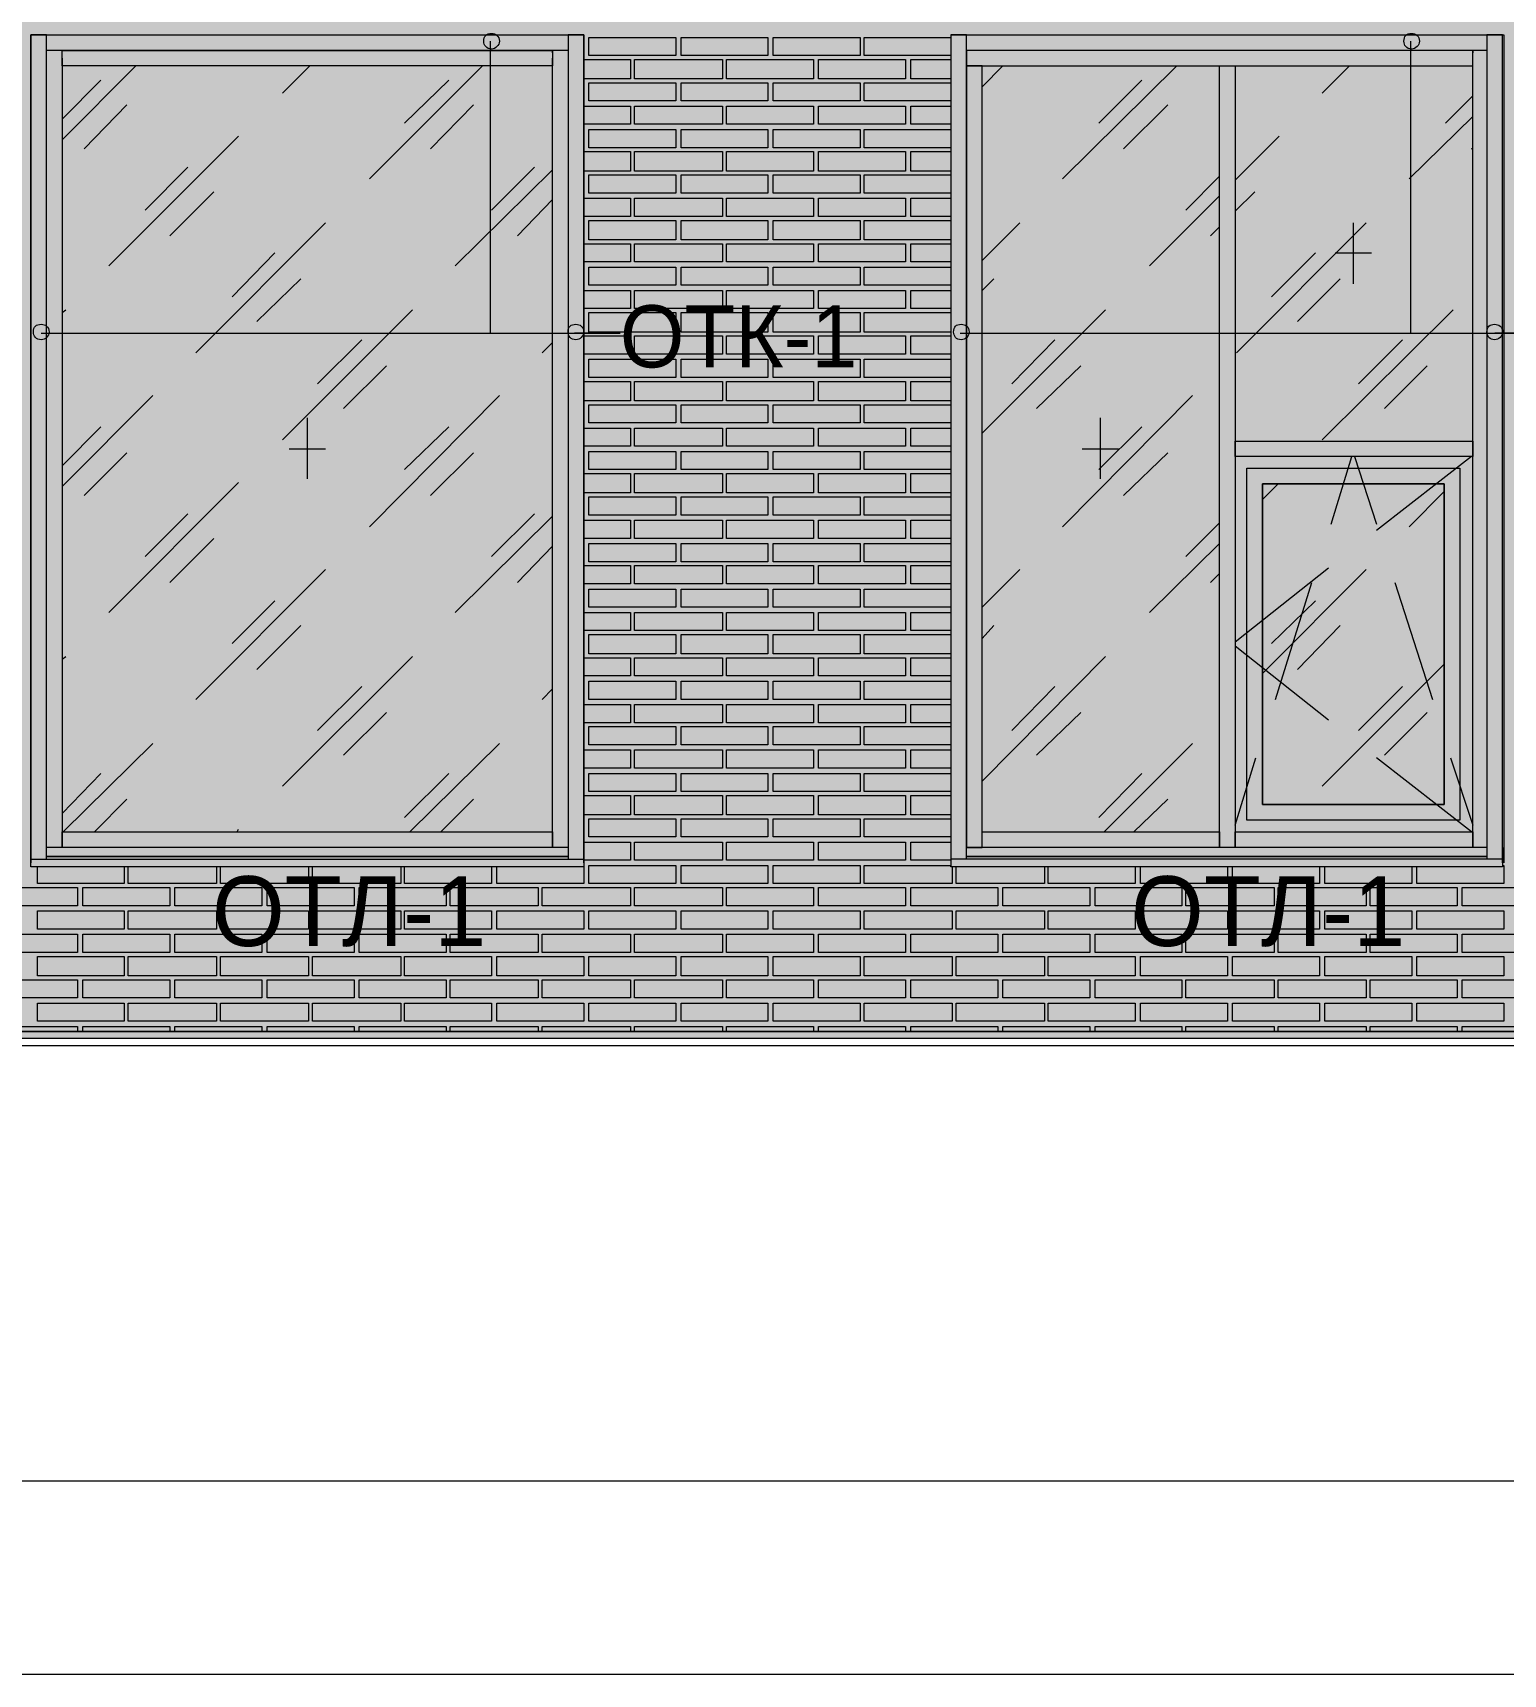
# Model space of a CAD drawing. Header units: millimetres. Extents: x -28928 to 100580, y -22867 to 36490.
# Drawn here: x 1815 to 6609, y 14249 to 19599 of the extents above; entities that cross this region are included whole.
import ezdxf

# ---------------------------------------------------------------- set-up
doc = ezdxf.new("R2010")
doc.units = ezdxf.units.MM
doc.layers.add('PDF _Геометрия', color=7, linetype='Continuous', true_color=0x8f8e8d)
doc.layers.add('PDF _Сплошная заливка', color=7, linetype='Continuous', true_color=0xffffff)
doc.layers.add('PDF _Текст', color=7, linetype='Continuous')

msp = doc.modelspace()

# ---------------------------------------------------------------- hatches: boundary and pattern name
at = {"layer": 'PDF _Сплошная заливка', "true_color": 0xdcd6cf, "transparency": 33554559}
msp.add_hatch(color=254, dxfattribs=at).paths.add_polyline_path([(-18676.6, 16343.4), (-18676.6, 19592.6), (-17276.3, 19592.6), (-17276.3, 16343.4), (19112.6, 16343.4), (19112.6, 30089.1), (-21853.9, 30089.1), (-21853.9, 16343.4), (-21375.9, 16343.4), (-21375.9, 19592.6), (-19277.4, 19592.6), (-19277.4, 16343.4)])

# ---------------------------------------------------------------- linework, layer by layer
at = {"layer": 'PDF _Геометрия', "color": 7, "lineweight": 9}
for points in [[(-21375.9, 16343.4), (-21853.9, 16343.4), (-21375.9, 16343.4), (-21853.9, 16343.4), (-21375.9, 16343.4), (-21375.9, 19592.6), (-19277.4, 19592.6), (-19277.4, 16343.4), (-18676.6, 16343.4), (-18676.6, 19592.6), (-17276.3, 19592.6), (-17276.3, 16343.4), (19112.6, 16343.4), (19112.6, 30089.1), (19112.6, 16343.4), (19133.7, 16343.4), (19133.7, 30089.1), (19133.7, 16343.4), (52641.4, 16343.4)], [(1910.3, 19516.4), (1910.3, 16944.1), (1859.5, 16944.1), (1859.5, 19516.4), (1859.5, 19592.6), (1808.7, 19592.6), (1808.7, 19516.4), (1808.7, 16969.5), (1808.7, 16893.4), (1808.7, 19592.6), (3611.1, 19592.6), (3611.1, 16893.4), (3611.1, 16969.5), (3611.1, 19516.4), (3611.1, 19592.6), (3560.3, 19592.6), (3560.3, 19516.4), (3560.3, 16944.1), (3509.5, 16944.1), (3509.5, 19516.4)], [(4859.1, 16906), (4859.1, 16969.5), (4859.1, 18243), (4859.1, 16944.1), (4909.9, 16944.1), (4909.9, 18243), (4909.9, 19491), (4859.1, 19491), (4859.1, 18243), (4859.1, 19516.4), (4859.1, 19592.6), (4808.4, 19592.6), (4808.4, 19516.4), (4808.4, 18243), (4808.4, 16969.5), (4808.4, 16893.4)], [(4808.4, 19592.6), (6610.7, 19592.6), (6610.7, 16893.4)], [(6606.4, 16893.4), (6606.4, 16969.5), (6606.4, 18243), (6606.4, 19516.4), (6606.4, 19592.6), (6555.7, 19592.6), (6555.7, 19516.4), (6555.7, 18243), (6555.7, 16944.1), (6509.1, 16944.1), (6509.1, 18243), (6509.1, 19516.4)], [(3509.5, 19533.4), (3509.5, 19541.8), (3509.5, 19491), (1910.3, 19491), (1910.3, 19541.8), (3509.5, 19541.8)], [(1910.3, 19533.4), (1910.3, 19541.8)], [(3306.4, 19571.4), (3306.4, 18619.5), (3729.5, 18619.5), (3581.4, 18619.5)], [(6306.1, 19571.4), (6306.1, 18619.5), (6724.9, 18619.5), (6581.1, 18619.5)], [(6509.1, 19541.8), (6509.1, 19533.4)], [(1859.5, 16906), (1859.5, 16969.5), (1859.5, 19516.4)], [(1910.3, 19249.9), (2151.4, 19491)], [(2629.5, 19402.2), (2718.4, 19491)], [(2913, 19123), (3281.1, 19491)], [(3560.3, 19516.4), (3560.3, 16969.5), (3560.3, 16906)], [(4909.9, 19423.4), (4977.6, 19491)], [(5172.2, 19123), (5544.5, 19491)], [(6018.4, 19402.2), (6107.2, 19491)], [(6555.7, 19516.4), (6555.7, 18243), (6555.7, 16969.5), (6555.7, 16906)], [(1910.3, 19317.6), (2037.2, 19444.5)], [(3027.2, 19304.9), (3171.1, 19444.5)], [(5290.7, 19304.9), (5430.3, 19444.5)], [(6420.3, 19304.9), (6509.1, 19393.7)], [(1982.2, 19220.3), (2121.8, 19364.1)], [(3111.8, 19220.3), (3251.4, 19364.1)], [(5371.1, 19220.3), (5514.9, 19364.1)], [(6301.8, 19123), (6509.1, 19326)], [(2062.6, 18839.5), (2485.7, 19262.6)], [(5734.9, 19118.7), (5878.7, 19262.6)], [(6504.9, 19220.3), (6509.1, 19224.5)], [(2181.1, 19021.4), (2320.7, 19161)], [(3192.2, 18839.5), (3509.5, 19152.6)], [(3310.7, 19021.4), (3450.3, 19161)], [(5574.1, 19021.4), (5684.1, 19131.4)], [(2261.4, 18936.8), (2405.3, 19080.7)], [(3395.3, 18936.8), (3509.5, 19055.3)], [(5455.7, 18839.5), (5684.1, 19068)], [(5734.9, 19017.2), (5798.4, 19080.7)], [(2346.1, 18556), (2769.1, 18979.1)], [(4909.9, 18856.4), (5032.6, 18979.1)], [(5654.5, 18936.8), (5684.1, 18966.4)], [(5739.1, 18556), (6162.2, 18979.1)], [(6119.9, 18979.1), (6119.9, 18780.3)], [(2464.5, 18738), (2604.1, 18881.8)], [(5853.4, 18738), (5997.2, 18881.8)], [(6060.7, 18881.8), (6179.1, 18881.8)], [(2544.9, 18657.6), (2688.7, 18797.2)], [(4909.9, 18759.1), (4948, 18797.2)], [(5938, 18657.6), (6077.6, 18797.2)], [(1910.3, 18687.2), (1923, 18695.7)], [(2629.5, 18272.6), (3052.6, 18695.7)], [(4909.9, 18293.7), (5311.8, 18695.7)], [(6018.4, 18272.6), (6445.7, 18695.7)], [(1842.6, 18619.5), (3729.5, 18619.5)], [(4838, 18619.5), (6724.9, 18619.5)], [(2743.7, 18454.5), (2887.6, 18598.4)], [(3475.7, 18556), (3509.5, 18589.9)], [(5007.2, 18454.5), (5146.8, 18598.4)], [(6136.8, 18454.5), (6280.7, 18598.4)], [(2828.4, 18374.1), (2968, 18513.7)], [(5087.6, 18374.1), (5231.4, 18513.7)], [(6221.4, 18374.1), (6361.1, 18513.7)], [(1910.3, 18120.3), (2206.4, 18416.4)], [(2913, 17989.1), (3336.1, 18416.4)], [(5172.2, 17989.1), (5595.3, 18416.4)], [(1910.3, 18188), (2037.2, 18314.9)], [(2709.9, 18344.5), (2709.9, 18145.7)], [(3027.2, 18175.3), (3171.1, 18314.9)], [(5290.7, 18175.3), (5430.3, 18314.9)], [(5294.9, 18344.5), (5294.9, 18145.7)], [(2650.7, 18243), (2769.1, 18243)], [(5235.7, 18243), (5354.1, 18243)], [(1982.2, 18090.7), (2121.8, 18230.3)], [(3111.8, 18090.7), (3251.4, 18230.3)], [(5371.1, 18090.7), (5514.9, 18230.3)], [(6048, 17997.6), (6115.7, 18217.6)], [(6124.1, 18217.6), (6196.1, 17997.6)], [(6504.9, 18217.6), (6196.1, 17976.4)], [(2062.6, 17709.9), (2485.7, 18133)], [(5823.7, 18078), (5874.5, 18128.7)], [(6301.8, 17989.1), (6416.1, 18103.4)], [(2181.1, 17891.8), (2320.7, 18031.4)], [(3310.7, 17891.8), (3450.3, 18031.4)], [(3192.2, 17709.9), (3509.5, 18023)], [(5574.1, 17891.8), (5684.1, 18001.8)], [(2261.4, 17807.2), (2405.3, 17951)], [(3395.3, 17807.2), (3509.5, 17925.7)], [(5455.7, 17709.9), (5684.1, 17934.1)], [(2346.1, 17426.4), (2769.1, 17849.5)], [(4909.9, 17726.8), (5032.6, 17849.5)], [(5654.5, 17807.2), (5684.1, 17836.8)], [(6039.5, 17853.7), (5734.9, 17612.6)], [(5823.7, 17511), (6162.2, 17849.5)], [(5866.1, 17426.4), (5984.5, 17807.2)], [(6255.3, 17807.2), (6378, 17426.4)], [(2464.5, 17608.4), (2604.1, 17748)], [(5853.4, 17608.4), (5997.2, 17748)], [(2544.9, 17523.7), (2688.7, 17667.6)], [(4909.9, 17625.3), (4948, 17667.6)], [(5938, 17523.7), (6077.6, 17667.6)], [(1910.3, 17557.6), (1923, 17566)], [(2629.5, 17143), (3052.6, 17566)], [(4909.9, 17159.9), (5311.8, 17566)], [(6039.5, 17358.7), (5734.9, 17599.9)], [(6018.4, 17143), (6416.1, 17540.7)], [(2743.7, 17324.9), (2887.6, 17468.7)], [(3475.7, 17426.4), (3509.5, 17460.3)], [(5007.2, 17324.9), (5146.8, 17468.7)], [(6136.8, 17324.9), (6280.7, 17468.7)], [(2828.4, 17244.5), (2968, 17384.1)], [(5087.6, 17244.5), (5231.4, 17384.1)], [(6221.4, 17244.5), (6361.1, 17384.1)], [(1914.5, 16994.9), (2206.4, 17282.6)], [(3044.1, 16994.9), (3336.1, 17282.6)], [(5307.6, 16994.9), (5595.3, 17282.6)], [(5734.9, 17016), (5802.6, 17236)], [(6504.9, 16994.9), (6196.1, 17236)], [(6437.2, 17236), (6509.1, 17016)], [(1910.3, 17054.1), (2037.2, 17185.3)], [(3027.2, 17041.4), (3171.1, 17185.3)], [(5290.7, 17041.4), (5430.3, 17185.3)], [(2016.1, 16994.9), (2121.8, 17100.7)], [(3145.7, 16994.9), (3251.4, 17100.7)], [(5404.9, 16994.9), (5514.9, 17100.7)], [(2481.4, 16994.9), (2485.7, 17003.4)], [(3560.3, 16944.1), (1859.5, 16944.1)], [(3560.3, 16914.5), (1859.5, 16914.5), (3560.3, 16914.5)], [(3560.3, 16914.5), (1859.5, 16914.5)], [(3611.1, 16906), (3611.1, 16906)], [(6606.4, 16944.1), (6606.4, 16914.5), (6606.4, 16906), (4808.4, 16906), (4808.4, 16880.7), (4808.4, 16884.9)], [(4808.4, 16906), (4808.4, 16906)], [(6606.4, 16906), (6606.4, 16880.7), (4808.4, 16880.7)], [(6555.7, 16944.1), (4859.1, 16944.1)], [(6555.7, 16914.5), (4859.1, 16914.5), (6555.7, 16914.5)], [(6555.7, 16914.5), (4859.1, 16914.5)], [(3611.1, 16884.9), (3611.1, 16880.7)], [(6606.4, 16884.9), (6606.4, 16880.7)], [(82117.2, 14536.8), (82117.2, 16296.8), (63269.1, 16296.8), (-22471.6, 16296.8)], [(-21642.4, 14879.5), (18850.3, 14879.5), (18778.4, 14807.6)], [(-21642.4, 14249.1), (82028.4, 14249.1)]]:
    msp.add_lwpolyline(points, dxfattribs=at)
for points in [[(1884.9, 19592.6), (3560.3, 19592.6), (3560.3, 19541.8), (1884.9, 19541.8), (1859.5, 19541.8), (1859.5, 19592.6)], [(5709.5, 19541.8), (4859.1, 19541.8), (4859.1, 19491), (5709.5, 19491), (6509.1, 19491), (6509.1, 19541.8), (5709.5, 19541.8), (4884.5, 19541.8), (4859.1, 19541.8), (4859.1, 19592.6), (4884.5, 19592.6), (5709.5, 19592.6), (6534.5, 19592.6), (6555.7, 19592.6), (6555.7, 19541.8), (6534.5, 19541.8)], [(5734.9, 16944.1), (5684.1, 16944.1), (4909.9, 16944.1), (4909.9, 16994.9), (5684.1, 16994.9), (5684.1, 16944.1), (5684.1, 18243), (5684.1, 19491), (5734.9, 19491), (5734.9, 18243)], [(6509.1, 18217.6), (5734.9, 18217.6), (5734.9, 18268.4), (6509.1, 18268.4)], [(5773, 18179.5), (6466.8, 18179.5), (6466.8, 17033), (5773, 17033)], [(6466.8, 18179.5), (6466.8, 17033), (5773, 17033), (5773, 18179.5)], [(6416.1, 18128.7), (5823.7, 18128.7), (5823.7, 17083.7), (6416.1, 17083.7)], [(5823.7, 17083.7), (5823.7, 18128.7), (6416.1, 18128.7), (6416.1, 17083.7)], [(3509.5, 16944.1), (1910.3, 16944.1), (1910.3, 16994.9), (3509.5, 16994.9)], [(6509.1, 16944.1), (5734.9, 16944.1), (5734.9, 16994.9), (6509.1, 16994.9)], [(3611.1, 16880.7), (1808.7, 16880.7), (1808.7, 16906), (3611.1, 16906)], [(62173.4, 16322.2), (62173.4, 16343.4), (-17276.3, 16343.4), (19112.6, 16343.4), (-17276.3, 16343.4), (-17276.3, 16322.2)]]:
    msp.add_lwpolyline(points, close=True, dxfattribs=at)
at = {"layer": 'PDF _Геометрия', "lineweight": 9}
for points in [[(3611.1, 19584.1), (3611.1, 19584.1)], [(3611.1, 19524.9), (3611.1, 19584.1)], [(4808.4, 19524.9), (4524.9, 19524.9), (4524.9, 19584.1), (4808.4, 19584.1)], [(3611.1, 19524.9), (3611.1, 19524.9)], [(3611.1, 19512.2), (3619.5, 19512.2), (3763.4, 19512.2), (3763.4, 19448.7), (3619.5, 19448.7), (3611.1, 19448.7)], [(4808.4, 19448.7), (4677.2, 19448.7), (4677.2, 19512.2), (4808.4, 19512.2)], [(3611.1, 19436), (3611.1, 19436)], [(3611.1, 19376.8), (3611.1, 19436)], [(4808.4, 19376.8), (4524.9, 19376.8), (4524.9, 19436), (4808.4, 19436)], [(3611.1, 19376.8), (3611.1, 19376.8)], [(3611.1, 19359.9), (3619.5, 19359.9), (3763.4, 19359.9), (3763.4, 19300.7), (3619.5, 19300.7), (3611.1, 19300.7)], [(4808.4, 19300.7), (4677.2, 19300.7), (4677.2, 19359.9), (4808.4, 19359.9)], [(3611.1, 19283.7), (3611.1, 19283.7)], [(3611.1, 19224.5), (3611.1, 19283.7)], [(4808.4, 19224.5), (4524.9, 19224.5), (4524.9, 19283.7), (4808.4, 19283.7)], [(3611.1, 19224.5), (3611.1, 19224.5)], [(3611.1, 19211.8), (3619.5, 19211.8), (3763.4, 19211.8), (3763.4, 19148.4), (3619.5, 19148.4), (3611.1, 19148.4)], [(4808.4, 19148.4), (4677.2, 19148.4), (4677.2, 19211.8), (4808.4, 19211.8)], [(3611.1, 19135.7), (3611.1, 19135.7)], [(3611.1, 19076.4), (3611.1, 19135.7)], [(4808.4, 19076.4), (4524.9, 19076.4), (4524.9, 19135.7), (4808.4, 19135.7)], [(3611.1, 19076.4), (3611.1, 19076.4)], [(3611.1, 19059.5), (3619.5, 19059.5), (3763.4, 19059.5), (3763.4, 19000.3), (3619.5, 19000.3), (3611.1, 19000.3)], [(4808.4, 19000.3), (4677.2, 19000.3), (4677.2, 19059.5), (4808.4, 19059.5)], [(3611.1, 18987.6), (3611.1, 18987.6)], [(3611.1, 18924.1), (3611.1, 18987.6)], [(4808.4, 18924.1), (4524.9, 18924.1), (4524.9, 18987.6), (4808.4, 18987.6)], [(3611.1, 18924.1), (3611.1, 18924.1)], [(3611.1, 18911.4), (3619.5, 18911.4), (3763.4, 18911.4), (3763.4, 18852.2), (3619.5, 18852.2), (3611.1, 18852.2)], [(4808.4, 18852.2), (4677.2, 18852.2), (4677.2, 18911.4), (4808.4, 18911.4)], [(3611.1, 18835.3), (3611.1, 18835.3)], [(3611.1, 18776), (3611.1, 18835.3)], [(4808.4, 18776), (4524.9, 18776), (4524.9, 18835.3), (4808.4, 18835.3)], [(3611.1, 18776), (3611.1, 18776)], [(3611.1, 18759.1), (3619.5, 18759.1), (3763.4, 18759.1), (3763.4, 18699.9), (3619.5, 18699.9), (3611.1, 18699.9)], [(4808.4, 18699.9), (4677.2, 18699.9), (4677.2, 18759.1), (4808.4, 18759.1)], [(3611.1, 18687.2), (3611.1, 18687.2)], [(3611.1, 18623.7), (3611.1, 18687.2)], [(4808.4, 18623.7), (4524.9, 18623.7), (4524.9, 18687.2), (4808.4, 18687.2)], [(3611.1, 18623.7), (3611.1, 18623.7)], [(3611.1, 18611), (3619.5, 18611), (3763.4, 18611), (3763.4, 18551.8), (3619.5, 18551.8), (3611.1, 18551.8)], [(4808.4, 18551.8), (4677.2, 18551.8), (4677.2, 18611), (4808.4, 18611)], [(3611.1, 18534.9), (3611.1, 18534.9)], [(3611.1, 18475.7), (3611.1, 18534.9)], [(4808.4, 18475.7), (4524.9, 18475.7), (4524.9, 18534.9), (4808.4, 18534.9)], [(3611.1, 18475.7), (3611.1, 18475.7)], [(3611.1, 18463), (3619.5, 18463), (3763.4, 18463), (3763.4, 18399.5), (3619.5, 18399.5), (3611.1, 18399.5)], [(4808.4, 18399.5), (4677.2, 18399.5), (4677.2, 18463), (4808.4, 18463)], [(3611.1, 18386.8), (3611.1, 18386.8)], [(3611.1, 18327.6), (3611.1, 18386.8)], [(4808.4, 18327.6), (4524.9, 18327.6), (4524.9, 18386.8), (4808.4, 18386.8)], [(3611.1, 18327.6), (3611.1, 18327.6)], [(3611.1, 18310.7), (3619.5, 18310.7), (3763.4, 18310.7), (3763.4, 18251.4), (3619.5, 18251.4), (3611.1, 18251.4)], [(4808.4, 18251.4), (4677.2, 18251.4), (4677.2, 18310.7), (4808.4, 18310.7)], [(3611.1, 18234.5), (3611.1, 18234.5)], [(3611.1, 18175.3), (3611.1, 18234.5)], [(4808.4, 18175.3), (4524.9, 18175.3), (4524.9, 18234.5), (4808.4, 18234.5)], [(3611.1, 18175.3), (3611.1, 18175.3)], [(3611.1, 18162.6), (3619.5, 18162.6), (3763.4, 18162.6), (3763.4, 18099.1), (3619.5, 18099.1), (3611.1, 18099.1)], [(4808.4, 18099.1), (4677.2, 18099.1), (4677.2, 18162.6), (4808.4, 18162.6)], [(3611.1, 18086.4), (3611.1, 18086.4)], [(3611.1, 18027.2), (3611.1, 18086.4)], [(4808.4, 18027.2), (4524.9, 18027.2), (4524.9, 18086.4), (4808.4, 18086.4)], [(3611.1, 18027.2), (3611.1, 18027.2)], [(3611.1, 18010.3), (3619.5, 18010.3), (3763.4, 18010.3), (3763.4, 17951), (3619.5, 17951), (3611.1, 17951)], [(4808.4, 17951), (4677.2, 17951), (4677.2, 18010.3), (4808.4, 18010.3)], [(3611.1, 17934.1), (3611.1, 17934.1)], [(3611.1, 17874.9), (3611.1, 17934.1)], [(4808.4, 17874.9), (4524.9, 17874.9), (4524.9, 17934.1), (4808.4, 17934.1)], [(3611.1, 17874.9), (3611.1, 17874.9)], [(3611.1, 17862.2), (3619.5, 17862.2), (3763.4, 17862.2), (3763.4, 17803), (3619.5, 17803), (3611.1, 17803)], [(4808.4, 17803), (4677.2, 17803), (4677.2, 17862.2), (4808.4, 17862.2)], [(3611.1, 17786), (3611.1, 17786)], [(3611.1, 17726.8), (3611.1, 17786)], [(4808.4, 17726.8), (4524.9, 17726.8), (4524.9, 17786), (4808.4, 17786)], [(3611.1, 17726.8), (3611.1, 17726.8)], [(3611.1, 17709.9), (3619.5, 17709.9), (3763.4, 17709.9), (3763.4, 17650.7), (3619.5, 17650.7), (3611.1, 17650.7)], [(4808.4, 17650.7), (4677.2, 17650.7), (4677.2, 17709.9), (4808.4, 17709.9)], [(3611.1, 17638), (3611.1, 17638)], [(3611.1, 17574.5), (3611.1, 17638)], [(4808.4, 17574.5), (4524.9, 17574.5), (4524.9, 17638), (4808.4, 17638)], [(3611.1, 17574.5), (3611.1, 17574.5)], [(3611.1, 17561.8), (3619.5, 17561.8), (3763.4, 17561.8), (3763.4, 17502.6), (3619.5, 17502.6), (3611.1, 17502.6)], [(4808.4, 17502.6), (4677.2, 17502.6), (4677.2, 17561.8), (4808.4, 17561.8)], [(3611.1, 17485.7), (3611.1, 17485.7)], [(3611.1, 17426.4), (3611.1, 17485.7)], [(4808.4, 17426.4), (4524.9, 17426.4), (4524.9, 17485.7), (4808.4, 17485.7)], [(3611.1, 17426.4), (3611.1, 17426.4)], [(3611.1, 17409.5), (3619.5, 17409.5), (3763.4, 17409.5), (3763.4, 17350.3), (3619.5, 17350.3), (3611.1, 17350.3)], [(4808.4, 17350.3), (4677.2, 17350.3), (4677.2, 17409.5), (4808.4, 17409.5)], [(3611.1, 17337.6), (3611.1, 17337.6)], [(3611.1, 17278.4), (3611.1, 17337.6)], [(4808.4, 17278.4), (4524.9, 17278.4), (4524.9, 17337.6), (4808.4, 17337.6)], [(3611.1, 17278.4), (3611.1, 17278.4)], [(3611.1, 17261.4), (3619.5, 17261.4), (3763.4, 17261.4), (3763.4, 17202.2), (3619.5, 17202.2), (3611.1, 17202.2)], [(4808.4, 17202.2), (4677.2, 17202.2), (4677.2, 17261.4), (4808.4, 17261.4)], [(3611.1, 17185.3), (3611.1, 17185.3)], [(3611.1, 17126), (3611.1, 17185.3)], [(4808.4, 17126), (4524.9, 17126), (4524.9, 17185.3), (4808.4, 17185.3)], [(3611.1, 17126), (3611.1, 17126)], [(3611.1, 17113.4), (3619.5, 17113.4), (3763.4, 17113.4), (3763.4, 17049.9), (3619.5, 17049.9), (3611.1, 17049.9)], [(4808.4, 17049.9), (4677.2, 17049.9), (4677.2, 17113.4), (4808.4, 17113.4)], [(3611.1, 17037.2), (3611.1, 17037.2)], [(3611.1, 16978), (3611.1, 17037.2)], [(4808.4, 16978), (4524.9, 16978), (4524.9, 17037.2), (4808.4, 17037.2)], [(3611.1, 16978), (3611.1, 16978)], [(3611.1, 16961), (3619.5, 16961), (3763.4, 16961), (3763.4, 16901.8), (3619.5, 16901.8), (3611.1, 16901.8)], [(4808.4, 16901.8), (4677.2, 16901.8), (4677.2, 16961), (4808.4, 16961)], [(2113.4, 16880.7), (2113.4, 16825.7), (1829.9, 16825.7), (1829.9, 16880.7)], [(2413.7, 16880.7), (2413.7, 16825.7), (2126.1, 16825.7), (2126.1, 16880.7)], [(2714.1, 16880.7), (2714.1, 16825.7), (2426.4, 16825.7), (2426.4, 16880.7)], [(3014.5, 16880.7), (3014.5, 16825.7), (2726.8, 16825.7), (2726.8, 16880.7)], [(3310.7, 16880.7), (3310.7, 16825.7), (3027.2, 16825.7), (3027.2, 16880.7)], [(3611.1, 16884.9), (3611.1, 16825.7), (3327.6, 16825.7), (3327.6, 16880.7)], [(3611.1, 16884.9), (3611.1, 16884.9)], [(4812.6, 16880.7), (4812.6, 16825.7), (4524.9, 16825.7), (4524.9, 16884.9), (4808.4, 16884.9)], [(5113, 16880.7), (5113, 16825.7), (4825.3, 16825.7), (4825.3, 16880.7)], [(5409.1, 16880.7), (5409.1, 16825.7), (5125.7, 16825.7), (5125.7, 16880.7)], [(5709.5, 16880.7), (5709.5, 16825.7), (5426.1, 16825.7), (5426.1, 16880.7)], [(6009.9, 16880.7), (6009.9, 16825.7), (5726.4, 16825.7), (5726.4, 16880.7)], [(6310.3, 16880.7), (6310.3, 16825.7), (6026.8, 16825.7), (6026.8, 16880.7)], [(6606.4, 16884.9), (6610.7, 16884.9), (6610.7, 16825.7), (6327.2, 16825.7), (6327.2, 16880.7)], [(1677.6, 16343.4), (1677.6, 16360.3), (1821.4, 16360.3), (1961.1, 16360.3), (1961.1, 16343.4)], [(1978, 16343.4), (1978, 16360.3), (2121.8, 16360.3), (2261.4, 16360.3), (2261.4, 16343.4)], [(2278.4, 16343.4), (2278.4, 16360.3), (2422.2, 16360.3), (2561.8, 16360.3), (2561.8, 16343.4)], [(2578.7, 16343.4), (2578.7, 16360.3), (2718.4, 16360.3), (2862.2, 16360.3), (2862.2, 16343.4)], [(2879.1, 16343.4), (2879.1, 16360.3), (3018.7, 16360.3), (3162.6, 16360.3), (3162.6, 16343.4)], [(3175.3, 16343.4), (3175.3, 16360.3), (3319.1, 16360.3), (3463, 16360.3), (3463, 16343.4)], [(3475.7, 16343.4), (3475.7, 16360.3), (3619.5, 16360.3), (3763.4, 16360.3), (3763.4, 16343.4)], [(3776.1, 16343.4), (3776.1, 16360.3), (3919.9, 16360.3), (4063.7, 16360.3), (4063.7, 16343.4)], [(4076.4, 16343.4), (4076.4, 16360.3), (4220.3, 16360.3), (4359.9, 16360.3), (4359.9, 16343.4)], [(4376.8, 16343.4), (4376.8, 16360.3), (4520.7, 16360.3), (4660.3, 16360.3), (4660.3, 16343.4)], [(4677.2, 16343.4), (4677.2, 16360.3), (4816.8, 16360.3), (4960.7, 16360.3), (4960.7, 16343.4)], [(4977.6, 16343.4), (4977.6, 16360.3), (5117.2, 16360.3), (5261.1, 16360.3), (5261.1, 16343.4)], [(5278, 16343.4), (5278, 16360.3), (5417.6, 16360.3), (5561.4, 16360.3), (5561.4, 16343.4)], [(5574.1, 16343.4), (5574.1, 16360.3), (5718, 16360.3), (5861.8, 16360.3), (5861.8, 16343.4)], [(5874.5, 16343.4), (5874.5, 16360.3), (6018.4, 16360.3), (6162.2, 16360.3), (6162.2, 16343.4)], [(6174.9, 16343.4), (6174.9, 16360.3), (6318.7, 16360.3), (6458.4, 16360.3), (6458.4, 16343.4)], [(6475.3, 16343.4), (6475.3, 16360.3), (6619.1, 16360.3), (6758.7, 16360.3), (6758.7, 16343.4)]]:
    msp.add_lwpolyline(points, dxfattribs=at)
for points in [[(3911.4, 19584.1), (3911.4, 19524.9), (3628, 19524.9), (3628, 19584.1)], [(4211.8, 19584.1), (4211.8, 19524.9), (3928.4, 19524.9), (3928.4, 19584.1)], [(4512.2, 19584.1), (4512.2, 19524.9), (4228.7, 19524.9), (4228.7, 19584.1)], [(4063.7, 19448.7), (3919.9, 19448.7), (3776.1, 19448.7), (3776.1, 19512.2), (3919.9, 19512.2), (4063.7, 19512.2)], [(4359.9, 19448.7), (4220.3, 19448.7), (4076.4, 19448.7), (4076.4, 19512.2), (4220.3, 19512.2), (4359.9, 19512.2)], [(4660.3, 19448.7), (4520.7, 19448.7), (4376.8, 19448.7), (4376.8, 19512.2), (4520.7, 19512.2), (4660.3, 19512.2)], [(3911.4, 19436), (3911.4, 19376.8), (3628, 19376.8), (3628, 19436)], [(4211.8, 19436), (4211.8, 19376.8), (3928.4, 19376.8), (3928.4, 19436)], [(4512.2, 19436), (4512.2, 19376.8), (4228.7, 19376.8), (4228.7, 19436)], [(4063.7, 19300.7), (3919.9, 19300.7), (3776.1, 19300.7), (3776.1, 19359.9), (3919.9, 19359.9), (4063.7, 19359.9)], [(4359.9, 19300.7), (4220.3, 19300.7), (4076.4, 19300.7), (4076.4, 19359.9), (4220.3, 19359.9), (4359.9, 19359.9)], [(4660.3, 19300.7), (4520.7, 19300.7), (4376.8, 19300.7), (4376.8, 19359.9), (4520.7, 19359.9), (4660.3, 19359.9)], [(3911.4, 19283.7), (3911.4, 19224.5), (3628, 19224.5), (3628, 19283.7)], [(4211.8, 19283.7), (4211.8, 19224.5), (3928.4, 19224.5), (3928.4, 19283.7)], [(4512.2, 19283.7), (4512.2, 19224.5), (4228.7, 19224.5), (4228.7, 19283.7)], [(4063.7, 19148.4), (3919.9, 19148.4), (3776.1, 19148.4), (3776.1, 19211.8), (3919.9, 19211.8), (4063.7, 19211.8)], [(4359.9, 19148.4), (4220.3, 19148.4), (4076.4, 19148.4), (4076.4, 19211.8), (4220.3, 19211.8), (4359.9, 19211.8)], [(4660.3, 19148.4), (4520.7, 19148.4), (4376.8, 19148.4), (4376.8, 19211.8), (4520.7, 19211.8), (4660.3, 19211.8)], [(3911.4, 19135.7), (3911.4, 19076.4), (3628, 19076.4), (3628, 19135.7)], [(4211.8, 19135.7), (4211.8, 19076.4), (3928.4, 19076.4), (3928.4, 19135.7)], [(4512.2, 19135.7), (4512.2, 19076.4), (4228.7, 19076.4), (4228.7, 19135.7)], [(4063.7, 19000.3), (3919.9, 19000.3), (3776.1, 19000.3), (3776.1, 19059.5), (3919.9, 19059.5), (4063.7, 19059.5)], [(4359.9, 19000.3), (4220.3, 19000.3), (4076.4, 19000.3), (4076.4, 19059.5), (4220.3, 19059.5), (4359.9, 19059.5)], [(4660.3, 19000.3), (4520.7, 19000.3), (4376.8, 19000.3), (4376.8, 19059.5), (4520.7, 19059.5), (4660.3, 19059.5)], [(3911.4, 18987.6), (3911.4, 18924.1), (3628, 18924.1), (3628, 18987.6)], [(4211.8, 18987.6), (4211.8, 18924.1), (3928.4, 18924.1), (3928.4, 18987.6)], [(4512.2, 18987.6), (4512.2, 18924.1), (4228.7, 18924.1), (4228.7, 18987.6)], [(4063.7, 18852.2), (3919.9, 18852.2), (3776.1, 18852.2), (3776.1, 18911.4), (3919.9, 18911.4), (4063.7, 18911.4)], [(4359.9, 18852.2), (4220.3, 18852.2), (4076.4, 18852.2), (4076.4, 18911.4), (4220.3, 18911.4), (4359.9, 18911.4)], [(4660.3, 18852.2), (4520.7, 18852.2), (4376.8, 18852.2), (4376.8, 18911.4), (4520.7, 18911.4), (4660.3, 18911.4)], [(3911.4, 18835.3), (3911.4, 18776), (3628, 18776), (3628, 18835.3)], [(4211.8, 18835.3), (4211.8, 18776), (3928.4, 18776), (3928.4, 18835.3)], [(4512.2, 18835.3), (4512.2, 18776), (4228.7, 18776), (4228.7, 18835.3)], [(4063.7, 18699.9), (3919.9, 18699.9), (3776.1, 18699.9), (3776.1, 18759.1), (3919.9, 18759.1), (4063.7, 18759.1)], [(4359.9, 18699.9), (4220.3, 18699.9), (4076.4, 18699.9), (4076.4, 18759.1), (4220.3, 18759.1), (4359.9, 18759.1)], [(4660.3, 18699.9), (4520.7, 18699.9), (4376.8, 18699.9), (4376.8, 18759.1), (4520.7, 18759.1), (4660.3, 18759.1)], [(3911.4, 18687.2), (3911.4, 18623.7), (3628, 18623.7), (3628, 18687.2)], [(4211.8, 18687.2), (4211.8, 18623.7), (3928.4, 18623.7), (3928.4, 18687.2)], [(4512.2, 18687.2), (4512.2, 18623.7), (4228.7, 18623.7), (4228.7, 18687.2)], [(4063.7, 18551.8), (3919.9, 18551.8), (3776.1, 18551.8), (3776.1, 18611), (3919.9, 18611), (4063.7, 18611)], [(4359.9, 18551.8), (4220.3, 18551.8), (4076.4, 18551.8), (4076.4, 18611), (4220.3, 18611), (4359.9, 18611)], [(4660.3, 18551.8), (4520.7, 18551.8), (4376.8, 18551.8), (4376.8, 18611), (4520.7, 18611), (4660.3, 18611)], [(3911.4, 18534.9), (3911.4, 18475.7), (3628, 18475.7), (3628, 18534.9)], [(4211.8, 18534.9), (4211.8, 18475.7), (3928.4, 18475.7), (3928.4, 18534.9)], [(4512.2, 18534.9), (4512.2, 18475.7), (4228.7, 18475.7), (4228.7, 18534.9)], [(4063.7, 18399.5), (3919.9, 18399.5), (3776.1, 18399.5), (3776.1, 18463), (3919.9, 18463), (4063.7, 18463)], [(4359.9, 18399.5), (4220.3, 18399.5), (4076.4, 18399.5), (4076.4, 18463), (4220.3, 18463), (4359.9, 18463)], [(4660.3, 18399.5), (4520.7, 18399.5), (4376.8, 18399.5), (4376.8, 18463), (4520.7, 18463), (4660.3, 18463)], [(3911.4, 18386.8), (3911.4, 18327.6), (3628, 18327.6), (3628, 18386.8)], [(4211.8, 18386.8), (4211.8, 18327.6), (3928.4, 18327.6), (3928.4, 18386.8)], [(4512.2, 18386.8), (4512.2, 18327.6), (4228.7, 18327.6), (4228.7, 18386.8)], [(4063.7, 18251.4), (3919.9, 18251.4), (3776.1, 18251.4), (3776.1, 18310.7), (3919.9, 18310.7), (4063.7, 18310.7)], [(4359.9, 18251.4), (4220.3, 18251.4), (4076.4, 18251.4), (4076.4, 18310.7), (4220.3, 18310.7), (4359.9, 18310.7)], [(4660.3, 18251.4), (4520.7, 18251.4), (4376.8, 18251.4), (4376.8, 18310.7), (4520.7, 18310.7), (4660.3, 18310.7)], [(3911.4, 18234.5), (3911.4, 18175.3), (3628, 18175.3), (3628, 18234.5)], [(4211.8, 18234.5), (4211.8, 18175.3), (3928.4, 18175.3), (3928.4, 18234.5)], [(4512.2, 18234.5), (4512.2, 18175.3), (4228.7, 18175.3), (4228.7, 18234.5)], [(4063.7, 18099.1), (3919.9, 18099.1), (3776.1, 18099.1), (3776.1, 18162.6), (3919.9, 18162.6), (4063.7, 18162.6)], [(4359.9, 18099.1), (4220.3, 18099.1), (4076.4, 18099.1), (4076.4, 18162.6), (4220.3, 18162.6), (4359.9, 18162.6)], [(4660.3, 18099.1), (4520.7, 18099.1), (4376.8, 18099.1), (4376.8, 18162.6), (4520.7, 18162.6), (4660.3, 18162.6)], [(3911.4, 18086.4), (3911.4, 18027.2), (3628, 18027.2), (3628, 18086.4)], [(4211.8, 18086.4), (4211.8, 18027.2), (3928.4, 18027.2), (3928.4, 18086.4)], [(4512.2, 18086.4), (4512.2, 18027.2), (4228.7, 18027.2), (4228.7, 18086.4)], [(4063.7, 17951), (3919.9, 17951), (3776.1, 17951), (3776.1, 18010.3), (3919.9, 18010.3), (4063.7, 18010.3)], [(4359.9, 17951), (4220.3, 17951), (4076.4, 17951), (4076.4, 18010.3), (4220.3, 18010.3), (4359.9, 18010.3)], [(4660.3, 17951), (4520.7, 17951), (4376.8, 17951), (4376.8, 18010.3), (4520.7, 18010.3), (4660.3, 18010.3)], [(3911.4, 17934.1), (3911.4, 17874.9), (3628, 17874.9), (3628, 17934.1)], [(4211.8, 17934.1), (4211.8, 17874.9), (3928.4, 17874.9), (3928.4, 17934.1)], [(4512.2, 17934.1), (4512.2, 17874.9), (4228.7, 17874.9), (4228.7, 17934.1)], [(4063.7, 17803), (3919.9, 17803), (3776.1, 17803), (3776.1, 17862.2), (3919.9, 17862.2), (4063.7, 17862.2)], [(4359.9, 17803), (4220.3, 17803), (4076.4, 17803), (4076.4, 17862.2), (4220.3, 17862.2), (4359.9, 17862.2)], [(4660.3, 17803), (4520.7, 17803), (4376.8, 17803), (4376.8, 17862.2), (4520.7, 17862.2), (4660.3, 17862.2)], [(3911.4, 17786), (3911.4, 17726.8), (3628, 17726.8), (3628, 17786)], [(4211.8, 17786), (4211.8, 17726.8), (3928.4, 17726.8), (3928.4, 17786)], [(4512.2, 17786), (4512.2, 17726.8), (4228.7, 17726.8), (4228.7, 17786)], [(4063.7, 17650.7), (3919.9, 17650.7), (3776.1, 17650.7), (3776.1, 17709.9), (3919.9, 17709.9), (4063.7, 17709.9)], [(4359.9, 17650.7), (4220.3, 17650.7), (4076.4, 17650.7), (4076.4, 17709.9), (4220.3, 17709.9), (4359.9, 17709.9)], [(4660.3, 17650.7), (4520.7, 17650.7), (4376.8, 17650.7), (4376.8, 17709.9), (4520.7, 17709.9), (4660.3, 17709.9)], [(3911.4, 17638), (3911.4, 17574.5), (3628, 17574.5), (3628, 17638)], [(4211.8, 17638), (4211.8, 17574.5), (3928.4, 17574.5), (3928.4, 17638)], [(4512.2, 17638), (4512.2, 17574.5), (4228.7, 17574.5), (4228.7, 17638)], [(4063.7, 17502.6), (3919.9, 17502.6), (3776.1, 17502.6), (3776.1, 17561.8), (3919.9, 17561.8), (4063.7, 17561.8)], [(4359.9, 17502.6), (4220.3, 17502.6), (4076.4, 17502.6), (4076.4, 17561.8), (4220.3, 17561.8), (4359.9, 17561.8)], [(4660.3, 17502.6), (4520.7, 17502.6), (4376.8, 17502.6), (4376.8, 17561.8), (4520.7, 17561.8), (4660.3, 17561.8)], [(3911.4, 17485.7), (3911.4, 17426.4), (3628, 17426.4), (3628, 17485.7)], [(4211.8, 17485.7), (4211.8, 17426.4), (3928.4, 17426.4), (3928.4, 17485.7)], [(4512.2, 17485.7), (4512.2, 17426.4), (4228.7, 17426.4), (4228.7, 17485.7)], [(4063.7, 17350.3), (3919.9, 17350.3), (3776.1, 17350.3), (3776.1, 17409.5), (3919.9, 17409.5), (4063.7, 17409.5)], [(4359.9, 17350.3), (4220.3, 17350.3), (4076.4, 17350.3), (4076.4, 17409.5), (4220.3, 17409.5), (4359.9, 17409.5)], [(4660.3, 17350.3), (4520.7, 17350.3), (4376.8, 17350.3), (4376.8, 17409.5), (4520.7, 17409.5), (4660.3, 17409.5)], [(3911.4, 17337.6), (3911.4, 17278.4), (3628, 17278.4), (3628, 17337.6)], [(4211.8, 17337.6), (4211.8, 17278.4), (3928.4, 17278.4), (3928.4, 17337.6)], [(4512.2, 17337.6), (4512.2, 17278.4), (4228.7, 17278.4), (4228.7, 17337.6)], [(4063.7, 17202.2), (3919.9, 17202.2), (3776.1, 17202.2), (3776.1, 17261.4), (3919.9, 17261.4), (4063.7, 17261.4)], [(4359.9, 17202.2), (4220.3, 17202.2), (4076.4, 17202.2), (4076.4, 17261.4), (4220.3, 17261.4), (4359.9, 17261.4)], [(4660.3, 17202.2), (4520.7, 17202.2), (4376.8, 17202.2), (4376.8, 17261.4), (4520.7, 17261.4), (4660.3, 17261.4)], [(3911.4, 17185.3), (3911.4, 17126), (3628, 17126), (3628, 17185.3)], [(4211.8, 17185.3), (4211.8, 17126), (3928.4, 17126), (3928.4, 17185.3)], [(4512.2, 17185.3), (4512.2, 17126), (4228.7, 17126), (4228.7, 17185.3)], [(4063.7, 17049.9), (3919.9, 17049.9), (3776.1, 17049.9), (3776.1, 17113.4), (3919.9, 17113.4), (4063.7, 17113.4)], [(4359.9, 17049.9), (4220.3, 17049.9), (4076.4, 17049.9), (4076.4, 17113.4), (4220.3, 17113.4), (4359.9, 17113.4)], [(4660.3, 17049.9), (4520.7, 17049.9), (4376.8, 17049.9), (4376.8, 17113.4), (4520.7, 17113.4), (4660.3, 17113.4)], [(3911.4, 17037.2), (3911.4, 16978), (3628, 16978), (3628, 17037.2)], [(4211.8, 17037.2), (4211.8, 16978), (3928.4, 16978), (3928.4, 17037.2)], [(4512.2, 17037.2), (4512.2, 16978), (4228.7, 16978), (4228.7, 17037.2)], [(4063.7, 16901.8), (3919.9, 16901.8), (3776.1, 16901.8), (3776.1, 16961), (3919.9, 16961), (4063.7, 16961)], [(4359.9, 16901.8), (4220.3, 16901.8), (4076.4, 16901.8), (4076.4, 16961), (4220.3, 16961), (4359.9, 16961)], [(4660.3, 16901.8), (4520.7, 16901.8), (4376.8, 16901.8), (4376.8, 16961), (4520.7, 16961), (4660.3, 16961)], [(3911.4, 16884.9), (3911.4, 16825.7), (3628, 16825.7), (3628, 16884.9)], [(4211.8, 16884.9), (4211.8, 16825.7), (3928.4, 16825.7), (3928.4, 16884.9)], [(4512.2, 16884.9), (4512.2, 16825.7), (4228.7, 16825.7), (4228.7, 16884.9)], [(1961.1, 16753.7), (1821.4, 16753.7), (1677.6, 16753.7), (1677.6, 16813), (1821.4, 16813), (1961.1, 16813)], [(2261.4, 16753.7), (2121.8, 16753.7), (1978, 16753.7), (1978, 16813), (2121.8, 16813), (2261.4, 16813)], [(2561.8, 16753.7), (2422.2, 16753.7), (2278.4, 16753.7), (2278.4, 16813), (2422.2, 16813), (2561.8, 16813)], [(2862.2, 16753.7), (2718.4, 16753.7), (2578.7, 16753.7), (2578.7, 16813), (2718.4, 16813), (2862.2, 16813)], [(3162.6, 16753.7), (3018.7, 16753.7), (2879.1, 16753.7), (2879.1, 16813), (3018.7, 16813), (3162.6, 16813)], [(3463, 16753.7), (3319.1, 16753.7), (3175.3, 16753.7), (3175.3, 16813), (3319.1, 16813), (3463, 16813)], [(3763.4, 16753.7), (3619.5, 16753.7), (3475.7, 16753.7), (3475.7, 16813), (3619.5, 16813), (3763.4, 16813)], [(4063.7, 16753.7), (3919.9, 16753.7), (3776.1, 16753.7), (3776.1, 16813), (3919.9, 16813), (4063.7, 16813)], [(4359.9, 16753.7), (4220.3, 16753.7), (4076.4, 16753.7), (4076.4, 16813), (4220.3, 16813), (4359.9, 16813)], [(4660.3, 16753.7), (4520.7, 16753.7), (4376.8, 16753.7), (4376.8, 16813), (4520.7, 16813), (4660.3, 16813)], [(4960.7, 16753.7), (4816.8, 16753.7), (4677.2, 16753.7), (4677.2, 16813), (4816.8, 16813), (4960.7, 16813)], [(5261.1, 16753.7), (5117.2, 16753.7), (4977.6, 16753.7), (4977.6, 16813), (5117.2, 16813), (5261.1, 16813)], [(5561.4, 16753.7), (5417.6, 16753.7), (5278, 16753.7), (5278, 16813), (5417.6, 16813), (5561.4, 16813)], [(5861.8, 16753.7), (5718, 16753.7), (5574.1, 16753.7), (5574.1, 16813), (5718, 16813), (5861.8, 16813)], [(6162.2, 16753.7), (6018.4, 16753.7), (5874.5, 16753.7), (5874.5, 16813), (6018.4, 16813), (6162.2, 16813)], [(6458.4, 16753.7), (6318.7, 16753.7), (6174.9, 16753.7), (6174.9, 16813), (6318.7, 16813), (6458.4, 16813)], [(6758.7, 16753.7), (6619.1, 16753.7), (6475.3, 16753.7), (6475.3, 16813), (6619.1, 16813), (6758.7, 16813)], [(2113.4, 16736.8), (2113.4, 16677.6), (1829.9, 16677.6), (1829.9, 16736.8)], [(2413.7, 16736.8), (2413.7, 16677.6), (2126.1, 16677.6), (2126.1, 16736.8)], [(2714.1, 16736.8), (2714.1, 16677.6), (2426.4, 16677.6), (2426.4, 16736.8)], [(3014.5, 16736.8), (3014.5, 16677.6), (2726.8, 16677.6), (2726.8, 16736.8)], [(3310.7, 16736.8), (3310.7, 16677.6), (3027.2, 16677.6), (3027.2, 16736.8)], [(3611.1, 16736.8), (3611.1, 16677.6), (3327.6, 16677.6), (3327.6, 16736.8)], [(3911.4, 16736.8), (3911.4, 16677.6), (3628, 16677.6), (3628, 16736.8)], [(4211.8, 16736.8), (4211.8, 16677.6), (3928.4, 16677.6), (3928.4, 16736.8)], [(4512.2, 16736.8), (4512.2, 16677.6), (4228.7, 16677.6), (4228.7, 16736.8)], [(4812.6, 16736.8), (4812.6, 16677.6), (4524.9, 16677.6), (4524.9, 16736.8)], [(5113, 16736.8), (5113, 16677.6), (4825.3, 16677.6), (4825.3, 16736.8)], [(5409.1, 16736.8), (5409.1, 16677.6), (5125.7, 16677.6), (5125.7, 16736.8)], [(5709.5, 16736.8), (5709.5, 16677.6), (5426.1, 16677.6), (5426.1, 16736.8)], [(6009.9, 16736.8), (6009.9, 16677.6), (5726.4, 16677.6), (5726.4, 16736.8)], [(6310.3, 16736.8), (6310.3, 16677.6), (6026.8, 16677.6), (6026.8, 16736.8)], [(6610.7, 16736.8), (6610.7, 16677.6), (6327.2, 16677.6), (6327.2, 16736.8)], [(1961.1, 16601.4), (1821.4, 16601.4), (1677.6, 16601.4), (1677.6, 16660.7), (1821.4, 16660.7), (1961.1, 16660.7)], [(2261.4, 16601.4), (2121.8, 16601.4), (1978, 16601.4), (1978, 16660.7), (2121.8, 16660.7), (2261.4, 16660.7)], [(2561.8, 16601.4), (2422.2, 16601.4), (2278.4, 16601.4), (2278.4, 16660.7), (2422.2, 16660.7), (2561.8, 16660.7)], [(2862.2, 16601.4), (2718.4, 16601.4), (2578.7, 16601.4), (2578.7, 16660.7), (2718.4, 16660.7), (2862.2, 16660.7)], [(3162.6, 16601.4), (3018.7, 16601.4), (2879.1, 16601.4), (2879.1, 16660.7), (3018.7, 16660.7), (3162.6, 16660.7)], [(3463, 16601.4), (3319.1, 16601.4), (3175.3, 16601.4), (3175.3, 16660.7), (3319.1, 16660.7), (3463, 16660.7)], [(3763.4, 16601.4), (3619.5, 16601.4), (3475.7, 16601.4), (3475.7, 16660.7), (3619.5, 16660.7), (3763.4, 16660.7)], [(4063.7, 16601.4), (3919.9, 16601.4), (3776.1, 16601.4), (3776.1, 16660.7), (3919.9, 16660.7), (4063.7, 16660.7)], [(4359.9, 16601.4), (4220.3, 16601.4), (4076.4, 16601.4), (4076.4, 16660.7), (4220.3, 16660.7), (4359.9, 16660.7)], [(4660.3, 16601.4), (4520.7, 16601.4), (4376.8, 16601.4), (4376.8, 16660.7), (4520.7, 16660.7), (4660.3, 16660.7)], [(4960.7, 16601.4), (4816.8, 16601.4), (4677.2, 16601.4), (4677.2, 16660.7), (4816.8, 16660.7), (4960.7, 16660.7)], [(5261.1, 16601.4), (5117.2, 16601.4), (4977.6, 16601.4), (4977.6, 16660.7), (5117.2, 16660.7), (5261.1, 16660.7)], [(5561.4, 16601.4), (5417.6, 16601.4), (5278, 16601.4), (5278, 16660.7), (5417.6, 16660.7), (5561.4, 16660.7)], [(5861.8, 16601.4), (5718, 16601.4), (5574.1, 16601.4), (5574.1, 16660.7), (5718, 16660.7), (5861.8, 16660.7)], [(6162.2, 16601.4), (6018.4, 16601.4), (5874.5, 16601.4), (5874.5, 16660.7), (6018.4, 16660.7), (6162.2, 16660.7)], [(6458.4, 16601.4), (6318.7, 16601.4), (6174.9, 16601.4), (6174.9, 16660.7), (6318.7, 16660.7), (6458.4, 16660.7)], [(6758.7, 16601.4), (6619.1, 16601.4), (6475.3, 16601.4), (6475.3, 16660.7), (6619.1, 16660.7), (6758.7, 16660.7)], [(2113.4, 16588.7), (2113.4, 16525.3), (1829.9, 16525.3), (1829.9, 16588.7)], [(2413.7, 16588.7), (2413.7, 16525.3), (2126.1, 16525.3), (2126.1, 16588.7)], [(2714.1, 16588.7), (2714.1, 16525.3), (2426.4, 16525.3), (2426.4, 16588.7)], [(3014.5, 16588.7), (3014.5, 16525.3), (2726.8, 16525.3), (2726.8, 16588.7)], [(3310.7, 16588.7), (3310.7, 16525.3), (3027.2, 16525.3), (3027.2, 16588.7)], [(3611.1, 16588.7), (3611.1, 16525.3), (3327.6, 16525.3), (3327.6, 16588.7)], [(3911.4, 16588.7), (3911.4, 16525.3), (3628, 16525.3), (3628, 16588.7)], [(4211.8, 16588.7), (4211.8, 16525.3), (3928.4, 16525.3), (3928.4, 16588.7)], [(4512.2, 16588.7), (4512.2, 16525.3), (4228.7, 16525.3), (4228.7, 16588.7)], [(4812.6, 16588.7), (4812.6, 16525.3), (4524.9, 16525.3), (4524.9, 16588.7)], [(5113, 16588.7), (5113, 16525.3), (4825.3, 16525.3), (4825.3, 16588.7)], [(5409.1, 16588.7), (5409.1, 16525.3), (5125.7, 16525.3), (5125.7, 16588.7)], [(5709.5, 16588.7), (5709.5, 16525.3), (5426.1, 16525.3), (5426.1, 16588.7)], [(6009.9, 16588.7), (6009.9, 16525.3), (5726.4, 16525.3), (5726.4, 16588.7)], [(6310.3, 16588.7), (6310.3, 16525.3), (6026.8, 16525.3), (6026.8, 16588.7)], [(6610.7, 16588.7), (6610.7, 16525.3), (6327.2, 16525.3), (6327.2, 16588.7)], [(1961.1, 16453.4), (1821.4, 16453.4), (1677.6, 16453.4), (1677.6, 16512.6), (1821.4, 16512.6), (1961.1, 16512.6)], [(2261.4, 16453.4), (2121.8, 16453.4), (1978, 16453.4), (1978, 16512.6), (2121.8, 16512.6), (2261.4, 16512.6)], [(2561.8, 16453.4), (2422.2, 16453.4), (2278.4, 16453.4), (2278.4, 16512.6), (2422.2, 16512.6), (2561.8, 16512.6)], [(2862.2, 16453.4), (2718.4, 16453.4), (2578.7, 16453.4), (2578.7, 16512.6), (2718.4, 16512.6), (2862.2, 16512.6)], [(3162.6, 16453.4), (3018.7, 16453.4), (2879.1, 16453.4), (2879.1, 16512.6), (3018.7, 16512.6), (3162.6, 16512.6)], [(3463, 16453.4), (3319.1, 16453.4), (3175.3, 16453.4), (3175.3, 16512.6), (3319.1, 16512.6), (3463, 16512.6)], [(3763.4, 16453.4), (3619.5, 16453.4), (3475.7, 16453.4), (3475.7, 16512.6), (3619.5, 16512.6), (3763.4, 16512.6)], [(4063.7, 16453.4), (3919.9, 16453.4), (3776.1, 16453.4), (3776.1, 16512.6), (3919.9, 16512.6), (4063.7, 16512.6)], [(4359.9, 16453.4), (4220.3, 16453.4), (4076.4, 16453.4), (4076.4, 16512.6), (4220.3, 16512.6), (4359.9, 16512.6)], [(4660.3, 16453.4), (4520.7, 16453.4), (4376.8, 16453.4), (4376.8, 16512.6), (4520.7, 16512.6), (4660.3, 16512.6)], [(4960.7, 16453.4), (4816.8, 16453.4), (4677.2, 16453.4), (4677.2, 16512.6), (4816.8, 16512.6), (4960.7, 16512.6)], [(5261.1, 16453.4), (5117.2, 16453.4), (4977.6, 16453.4), (4977.6, 16512.6), (5117.2, 16512.6), (5261.1, 16512.6)], [(5561.4, 16453.4), (5417.6, 16453.4), (5278, 16453.4), (5278, 16512.6), (5417.6, 16512.6), (5561.4, 16512.6)], [(5861.8, 16453.4), (5718, 16453.4), (5574.1, 16453.4), (5574.1, 16512.6), (5718, 16512.6), (5861.8, 16512.6)], [(6162.2, 16453.4), (6018.4, 16453.4), (5874.5, 16453.4), (5874.5, 16512.6), (6018.4, 16512.6), (6162.2, 16512.6)], [(6458.4, 16453.4), (6318.7, 16453.4), (6174.9, 16453.4), (6174.9, 16512.6), (6318.7, 16512.6), (6458.4, 16512.6)], [(6758.7, 16453.4), (6619.1, 16453.4), (6475.3, 16453.4), (6475.3, 16512.6), (6619.1, 16512.6), (6758.7, 16512.6)], [(2113.4, 16436.4), (2113.4, 16377.2), (1829.9, 16377.2), (1829.9, 16436.4)], [(2413.7, 16436.4), (2413.7, 16377.2), (2126.1, 16377.2), (2126.1, 16436.4)], [(2714.1, 16436.4), (2714.1, 16377.2), (2426.4, 16377.2), (2426.4, 16436.4)], [(3014.5, 16436.4), (3014.5, 16377.2), (2726.8, 16377.2), (2726.8, 16436.4)], [(3310.7, 16436.4), (3310.7, 16377.2), (3027.2, 16377.2), (3027.2, 16436.4)], [(3611.1, 16436.4), (3611.1, 16377.2), (3327.6, 16377.2), (3327.6, 16436.4)], [(3911.4, 16436.4), (3911.4, 16377.2), (3628, 16377.2), (3628, 16436.4)], [(4211.8, 16436.4), (4211.8, 16377.2), (3928.4, 16377.2), (3928.4, 16436.4)], [(4512.2, 16436.4), (4512.2, 16377.2), (4228.7, 16377.2), (4228.7, 16436.4)], [(4812.6, 16436.4), (4812.6, 16377.2), (4524.9, 16377.2), (4524.9, 16436.4)], [(5113, 16436.4), (5113, 16377.2), (4825.3, 16377.2), (4825.3, 16436.4)], [(5409.1, 16436.4), (5409.1, 16377.2), (5125.7, 16377.2), (5125.7, 16436.4)], [(5709.5, 16436.4), (5709.5, 16377.2), (5426.1, 16377.2), (5426.1, 16436.4)], [(6009.9, 16436.4), (6009.9, 16377.2), (5726.4, 16377.2), (5726.4, 16436.4)], [(6310.3, 16436.4), (6310.3, 16377.2), (6026.8, 16377.2), (6026.8, 16436.4)], [(6610.7, 16436.4), (6610.7, 16377.2), (6327.2, 16377.2), (6327.2, 16436.4)]]:
    msp.add_lwpolyline(points, close=True, dxfattribs=at)
at = {"layer": 'PDF _Геометрия', "color": 7, "lineweight": 9}
for points in [[(3285.3, 19571.4), (3285.3, 19588.4), (3293.7, 19596.8), (3310.7, 19596.8)], [(3285.3, 19571.4), (3285.3, 19588.4), (3293.7, 19596.8), (3310.7, 19596.8)], [(3310.7, 19596.8), (3323.4, 19596.8), (3336.1, 19588.4), (3336.1, 19571.4)], [(3310.7, 19596.8), (3323.4, 19596.8), (3336.1, 19588.4), (3336.1, 19571.4)], [(6284.9, 19571.4), (6284.9, 19588.4), (6293.4, 19596.8), (6310.3, 19596.8)], [(6284.9, 19571.4), (6284.9, 19588.4), (6293.4, 19596.8), (6310.3, 19596.8)], [(6310.3, 19596.8), (6323, 19596.8), (6335.7, 19588.4), (6335.7, 19571.4)], [(6310.3, 19596.8), (6323, 19596.8), (6335.7, 19588.4), (6335.7, 19571.4)], [(3310.7, 19546), (3293.7, 19546), (3285.3, 19558.7), (3285.3, 19571.4)], [(3310.7, 19546), (3293.7, 19546), (3285.3, 19558.7), (3285.3, 19571.4)], [(3336.1, 19571.4), (3336.1, 19558.7), (3323.4, 19546), (3310.7, 19546)], [(3336.1, 19571.4), (3336.1, 19558.7), (3323.4, 19546), (3310.7, 19546)], [(6310.3, 19546), (6293.4, 19546), (6284.9, 19558.7), (6284.9, 19571.4)], [(6310.3, 19546), (6293.4, 19546), (6284.9, 19558.7), (6284.9, 19571.4)], [(6335.7, 19571.4), (6335.7, 19558.7), (6323, 19546), (6310.3, 19546)], [(6335.7, 19571.4), (6335.7, 19558.7), (6323, 19546), (6310.3, 19546)], [(1817.2, 18623.7), (1817.2, 18640.7), (1825.7, 18649.1), (1842.6, 18649.1)], [(1817.2, 18623.7), (1817.2, 18640.7), (1825.7, 18649.1), (1842.6, 18649.1)], [(1842.6, 18598.4), (1825.7, 18598.4), (1817.2, 18611), (1817.2, 18623.7)], [(1842.6, 18598.4), (1825.7, 18598.4), (1817.2, 18611), (1817.2, 18623.7)], [(1842.6, 18649.1), (1855.3, 18649.1), (1868, 18640.7), (1868, 18623.7)], [(1842.6, 18649.1), (1855.3, 18649.1), (1868, 18640.7), (1868, 18623.7)], [(1868, 18623.7), (1868, 18611), (1855.3, 18598.4), (1842.6, 18598.4)], [(1868, 18623.7), (1868, 18611), (1855.3, 18598.4), (1842.6, 18598.4)], [(3560.3, 18623.7), (3560.3, 18640.7), (3568.7, 18649.1), (3585.7, 18649.1)], [(3560.3, 18623.7), (3560.3, 18640.7), (3568.7, 18649.1), (3585.7, 18649.1)], [(3585.7, 18598.4), (3568.7, 18598.4), (3560.3, 18611), (3560.3, 18623.7)], [(3585.7, 18598.4), (3568.7, 18598.4), (3560.3, 18611), (3560.3, 18623.7)], [(3585.7, 18649.1), (3598.4, 18649.1), (3611.1, 18640.7), (3611.1, 18623.7)], [(3585.7, 18649.1), (3598.4, 18649.1), (3611.1, 18640.7), (3611.1, 18623.7)], [(3611.1, 18623.7), (3611.1, 18611), (3598.4, 18598.4), (3585.7, 18598.4)], [(3611.1, 18623.7), (3611.1, 18611), (3598.4, 18598.4), (3585.7, 18598.4)], [(4816.8, 18623.7), (4816.8, 18640.7), (4825.3, 18649.1), (4842.2, 18649.1)], [(4816.8, 18623.7), (4816.8, 18640.7), (4825.3, 18649.1), (4842.2, 18649.1)], [(4842.2, 18598.4), (4825.3, 18598.4), (4816.8, 18611), (4816.8, 18623.7)], [(4842.2, 18598.4), (4825.3, 18598.4), (4816.8, 18611), (4816.8, 18623.7)], [(4842.2, 18649.1), (4854.9, 18649.1), (4867.6, 18640.7), (4867.6, 18623.7)], [(4842.2, 18649.1), (4854.9, 18649.1), (4867.6, 18640.7), (4867.6, 18623.7)], [(4867.6, 18623.7), (4867.6, 18611), (4854.9, 18598.4), (4842.2, 18598.4)], [(4867.6, 18623.7), (4867.6, 18611), (4854.9, 18598.4), (4842.2, 18598.4)], [(6555.7, 18623.7), (6555.7, 18640.7), (6564.1, 18649.1), (6581.1, 18649.1)], [(6555.7, 18623.7), (6555.7, 18640.7), (6564.1, 18649.1), (6581.1, 18649.1)], [(6581.1, 18598.4), (6564.1, 18598.4), (6555.7, 18611), (6555.7, 18623.7)], [(6581.1, 18598.4), (6564.1, 18598.4), (6555.7, 18611), (6555.7, 18623.7)], [(6581.1, 18649.1), (6593.7, 18649.1), (6606.4, 18640.7), (6606.4, 18623.7)], [(6581.1, 18649.1), (6593.7, 18649.1), (6606.4, 18640.7), (6606.4, 18623.7)], [(6606.4, 18623.7), (6606.4, 18611), (6593.7, 18598.4), (6581.1, 18598.4)], [(6606.4, 18623.7), (6606.4, 18611), (6593.7, 18598.4), (6581.1, 18598.4)]]:
    msp.add_open_spline(points, degree=3, dxfattribs=at)
at = {"layer": 'PDF _Сплошная заливка', "lineweight": 9, "transparency": 33554559}
for points in [[(1910.3, 19491), (1910.3, 16994.9), (3509.5, 19491), (3509.5, 16994.9)], [(4909.9, 19491), (4909.9, 16994.9), (5684.1, 19491), (5684.1, 16994.9)], [(5734.9, 19491), (5734.9, 18268.4), (6509.1, 19491), (6509.1, 18268.4)], [(5823.7, 18128.7), (5823.7, 17083.7), (6416.1, 18128.7), (6416.1, 17083.7)]]:
    msp.add_solid(points, dxfattribs=at)
at = {"layer": 'PDF _Сплошная заливка', "color": 252, "lineweight": 9, "true_color": 0xa48f7a, "transparency": 33554559}
msp.add_solid([(-17276.3, 16343.4), (-17276.3, 16322.2), (62173.4, 16343.4), (62173.4, 16322.2)], dxfattribs=at)

# ---------------------------------------------------------------- texts
at = {"layer": 'PDF _Текст', "attachment_point": 4, "style": ''}
for s, insert, char_height in [('ОТК-1', (3728.8, 18608.2), 202.56), ('ОТЛ-1', (2399.5, 16734.6), 227.71), ('ОТЛ-1', (5395.5, 16734.6), 227.71)]:
    msp.add_mtext(s, dxfattribs=dict(at, insert=insert, char_height=char_height))

doc.saveas('drawing.dxf')
